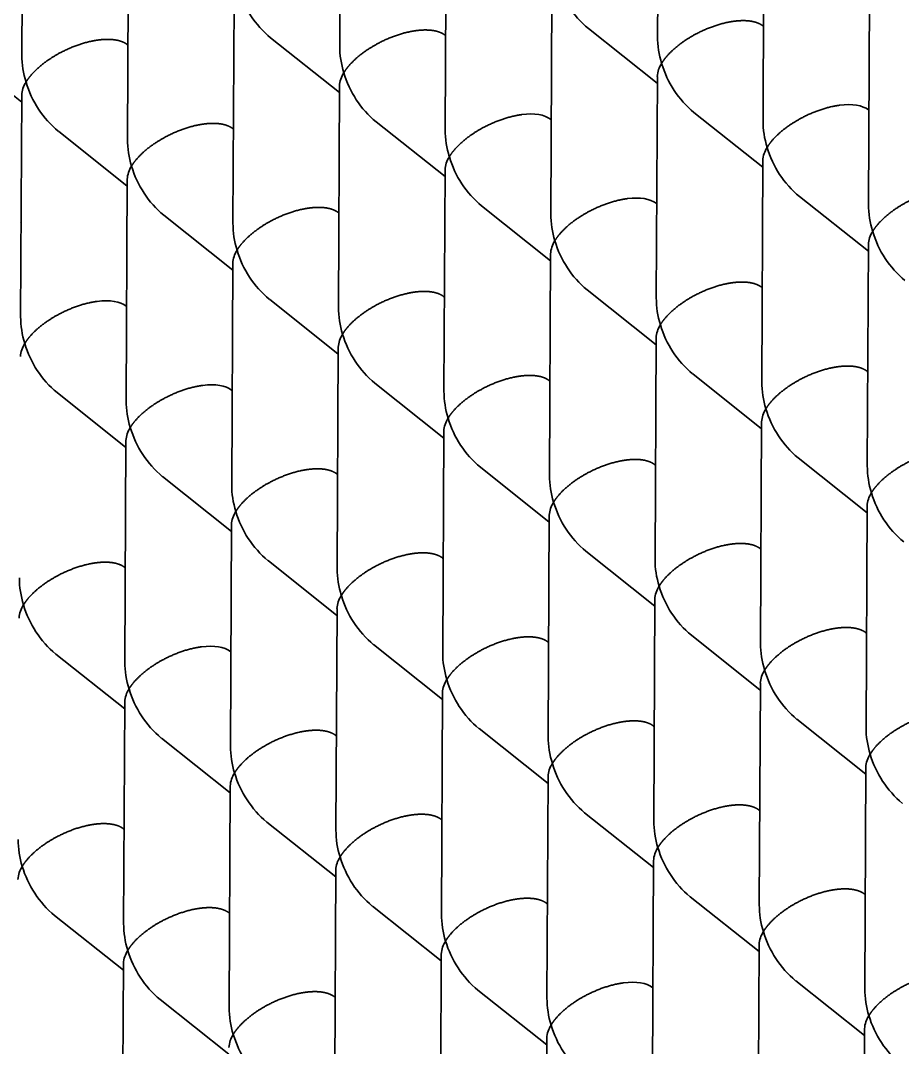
# Model space of a CAD drawing. Extents: x 23 to 587, y 4 to 413.
# Drawn here: x 423.513 to 427.496, y 151.613 to 156.253 of the extents above; entities that cross this region are included whole.
import ezdxf

# ---------------------------------------------------------------- set-up
doc = ezdxf.new("R2010")
doc.units = 0
doc.layers.get('0').update_dxf_attribs({"lineweight": 13})

# ---------------------------------------------------------------- blocks, each defined once
blk = doc.blocks.new('BLOCK6941')
at = {"color": 7, "lineweight": 35, "ltscale": 0.050027}
for p, q in [((0.3606, 28.2829), (0.351, 26.2818)), ((-2.51, 28.1982), (-2.5196, 26.1972)), ((-5.3806, 28.1136), (-5.3902, 26.1125)), ((1.3137, 27.5235), (1.3041, 25.5225)), ((-1.5569, 27.4389), (-1.5665, 25.4378)), ((-4.4275, 27.3542), (-4.4372, 25.3532)), ((2.2668, 26.7642), (2.2571, 24.7631)), ((-0.6039, 26.6795), (-0.6135, 24.6785)), ((-3.4745, 26.5949), (-3.4841, 24.5938)), ((0.3492, 25.9202), (0.3396, 23.9191)), ((-2.5214, 25.8355), (-2.531, 23.8345)), ((-5.392, 25.7509), (-5.4016, 23.7498)), ((1.3023, 25.1608), (1.2927, 23.1597)), ((-1.5683, 25.0762), (-1.5779, 23.0751)), ((-4.4389, 24.9915), (-4.4485, 22.9905)), ((2.2554, 24.4014), (2.2458, 22.4004)), ((-3.4858, 24.2322), (-3.4954, 22.2311)), ((-0.6152, 24.3168), (-0.6248, 22.3157)), ((0.3379, 23.5574), (0.3283, 21.5564)), ((-2.5327, 23.4728), (-2.5423, 21.4717)), ((1.291, 22.7981), (1.2813, 20.797)), ((-1.5796, 22.7134), (-1.5893, 20.7124)), ((-4.4502, 22.6288), (-4.4599, 20.6277)), ((2.244, 22.0387), (2.2344, 20.0377)), ((-0.6266, 21.9541), (-0.6362, 19.953)), ((-3.4972, 21.8694), (-3.5068, 19.8684)), ((0.3265, 21.1947), (0.3169, 19.1937)), ((-2.5441, 21.1101), (-2.5537, 19.109)), ((1.2796, 20.4354), (1.27, 18.4343)), ((-1.591, 20.3507), (-1.6006, 18.3497)), ((-4.4616, 20.2661), (-4.4712, 18.265)), ((-0.6379, 19.5914), (-0.6475, 17.5903)), ((2.2327, 19.676), (2.2231, 17.6749)), ((-3.5085, 19.5067), (-3.5181, 17.5057)), ((0.3152, 18.832), (0.3056, 16.8309)), ((-2.5554, 18.7474), (-2.565, 16.7463)), ((1.2683, 18.0726), (1.2586, 16.0716)), ((-1.6023, 17.988), (-1.612, 15.9869)), ((-4.4729, 17.9034), (-4.4826, 15.9023)), ((2.2213, 17.3133), (2.2117, 15.3122)), ((-0.6493, 17.2286), (-0.6589, 15.2276))]:
    blk.add_line(p, q, dxfattribs=at)
at = {"color": 7, "lineweight": 35, "ltscale": 0.00016101}
for p, q in [((1.3081, 26.3729), (1.3031, 26.377)), ((-1.5625, 26.2883), (-1.5675, 26.2923)), ((-4.4331, 26.2037), (-4.4381, 26.2077)), ((2.2612, 25.6136), (2.2562, 25.6176)), ((-0.6094, 25.5289), (-0.6144, 25.533)), ((-3.48, 25.4443), (-3.485, 25.4483)), ((0.3437, 24.7696), (0.3387, 24.7736)), ((-5.3975, 24.6003), (-5.4025, 24.6043)), ((-2.5269, 24.6849), (-2.5319, 24.689)), ((1.2968, 24.0102), (1.2918, 24.0142)), ((-1.5738, 23.9256), (-1.5789, 23.9296)), ((-4.4444, 23.8409), (-4.4495, 23.845)), ((2.2499, 23.2509), (2.2448, 23.2549)), ((-0.6207, 23.1662), (-0.6258, 23.1702)), ((-3.4913, 23.0816), (-3.4964, 23.0856)), ((0.3324, 22.4069), (0.3273, 22.4109)), ((-2.5382, 22.3222), (-2.5433, 22.3262)), ((1.2854, 21.6475), (1.2804, 21.6515)), ((-1.5852, 21.5629), (-1.5902, 21.5669)), ((-4.4558, 21.4782), (-4.4608, 21.4822)), ((2.2385, 20.8881), (2.2335, 20.8922)), ((-0.6321, 20.8035), (-0.6371, 20.8075)), ((-3.5027, 20.7189), (-3.5077, 20.7229)), ((-2.5496, 19.9595), (-2.5546, 19.9635)), ((0.321, 20.0441), (0.316, 20.0482)), ((1.2741, 19.2848), (1.269, 19.2888)), ((-1.5965, 19.2001), (-1.6016, 19.2042)), ((-4.4671, 19.1155), (-4.4722, 19.1195)), ((2.2272, 18.5254), (2.2221, 18.5294)), ((-0.6434, 18.4408), (-0.6485, 18.4448)), ((-3.514, 18.3561), (-3.5191, 18.3602)), ((0.3096, 17.6814), (0.3046, 17.6854)), ((-2.561, 17.5968), (-2.566, 17.6008))]:
    blk.add_line(p, q, dxfattribs=at)
at = {"color": 7, "lineweight": 35, "ltscale": 0.019884}
for p, q in [((-2.5217, 25.7739), (-3.1437, 26.2696)), ((0.3489, 25.8586), (-0.2731, 26.3542)), ((-5.3923, 25.6893), (-6.0143, 26.1849)), ((1.302, 25.0992), (0.68, 25.5949)), ((-1.5686, 25.0146), (-2.1906, 25.5102)), ((-4.4392, 24.9299), (-5.0612, 25.4256)), ((2.2551, 24.3399), (1.633, 24.8355)), ((-0.6155, 24.2552), (-1.2376, 24.7509)), ((-3.4861, 24.1706), (-4.1082, 24.6662)), ((0.3376, 23.4959), (-0.2845, 23.9915)), ((-2.533, 23.4112), (-3.1551, 23.9069)), ((1.2907, 22.7365), (0.6686, 23.2321)), ((-1.5799, 22.6519), (-2.202, 23.1475)), ((-4.4505, 22.5672), (-5.0726, 23.0628)), ((2.2437, 21.9772), (1.6217, 22.4728)), ((-0.6269, 21.8925), (-1.2489, 22.3881)), ((-3.4975, 21.8079), (-4.1195, 22.3035)), ((0.3262, 21.1331), (-0.2958, 21.6288)), ((-2.5444, 21.0485), (-3.1664, 21.5441)), ((1.2793, 20.3738), (0.6572, 20.8694)), ((-4.4619, 20.2045), (-5.084, 20.7001)), ((-1.5913, 20.2891), (-2.2134, 20.7848)), ((2.2324, 19.6144), (1.6103, 20.1101)), ((-0.6382, 19.5298), (-1.2603, 20.0254)), ((-3.5088, 19.4451), (-4.1309, 19.9408)), ((0.3149, 18.7704), (-0.3072, 19.2661)), ((-2.5557, 18.6858), (-3.1778, 19.1814)), ((1.268, 18.0111), (0.6459, 18.5067)), ((-1.6026, 17.9264), (-2.2247, 18.4221)), ((-4.4732, 17.8418), (-5.0953, 18.3374)), ((2.221, 17.2517), (1.599, 17.7473)), ((-0.6496, 17.1671), (-1.2716, 17.6627)), ((-3.5202, 17.0824), (-4.1422, 17.578))]:
    blk.add_line(p, q, dxfattribs=at)
at = {"color": 7, "lineweight": 35}
for centre, radius, start, end in [((0.3116, 27.0551), 0.9134, 196.36185, 230.16232), ((-2.559, 26.9704), 0.9134, 196.36185, 230.16232), ((1.1882, 26.2848), 0.8374, 180.20461, 197.11911), ((-1.6824, 26.2002), 0.8374, 180.20461, 197.11911), ((-4.5531, 26.1154), 0.8373, 180.1991, 197.11605), ((0.5873, 25.9063), 0.2388, 146.50341, 176.6622), ((1.2647, 26.2957), 0.9134, 196.36185, 230.16232), ((-2.2833, 25.8216), 0.2388, 146.50341, 176.6622), ((-1.6063, 26.2109), 0.9131, 196.35942, 230.1725), ((-5.1539, 25.737), 0.2388, 146.50341, 176.6622), ((-4.4765, 26.1264), 0.9134, 196.36185, 230.16232), ((-0.7293, 25.4408), 0.8374, 180.20461, 197.11911), ((2.1412, 25.5254), 0.8373, 180.1991, 197.11605), ((-3.5999, 25.3562), 0.8374, 180.20461, 197.11911), ((1.5404, 25.1469), 0.2388, 146.50341, 176.6622), ((2.2177, 25.5363), 0.9134, 196.36185, 230.16232), ((-1.3302, 25.0623), 0.2388, 146.50341, 176.6622), ((-0.6529, 25.4517), 0.9134, 196.36185, 230.16232), ((-4.2008, 24.9776), 0.2388, 146.50341, 176.6622), ((-3.5235, 25.3671), 0.9134, 196.36185, 230.16232), ((3.0944, 24.7661), 0.8374, 180.20461, 197.11911), ((0.2237, 24.6814), 0.8373, 180.1991, 197.11605), ((-2.6468, 24.5968), 0.8374, 180.20461, 197.11911), ((2.4935, 24.3876), 0.2388, 146.50341, 176.6622), ((3.1708, 24.777), 0.9134, 196.36185, 230.16232), ((-0.3771, 24.303), 0.2388, 146.52963, 176.69196), ((0.3002, 24.6923), 0.9134, 196.36185, 230.16232), ((-3.2477, 24.2183), 0.2388, 146.50341, 176.6622), ((-2.5704, 24.6077), 0.9134, 196.36185, 230.16232), ((1.1769, 23.9221), 0.8374, 180.20461, 197.11911), ((-1.6937, 23.8374), 0.8374, 180.20461, 197.11911), ((-4.5643, 23.7528), 0.8374, 180.20461, 197.11911), ((0.576, 23.5436), 0.2388, 146.50341, 176.6622), ((1.2533, 23.933), 0.9134, 196.36185, 230.16232), ((-2.2946, 23.4589), 0.2388, 146.50341, 176.6622), ((-1.6173, 23.8483), 0.9134, 196.36185, 230.16232), ((-5.1652, 23.3743), 0.2388, 146.50341, 176.6622), ((-4.4879, 23.7637), 0.9134, 196.36185, 230.16232), ((2.13, 23.1627), 0.8374, 180.20461, 197.11911), ((-0.7406, 23.0781), 0.8374, 180.20461, 197.11911), ((-3.6112, 22.9934), 0.8374, 180.20461, 197.11911), ((1.5291, 22.7842), 0.2388, 146.50341, 176.6622), ((2.2064, 23.1736), 0.9134, 196.36185, 230.16232), ((-4.2121, 22.6149), 0.2388, 146.50341, 176.6622), ((-3.5348, 23.0043), 0.9134, 196.36185, 230.16232), ((-1.3415, 22.6996), 0.2388, 146.50341, 176.6622), ((-0.6642, 23.089), 0.9134, 196.36185, 230.16232), ((3.0831, 22.4034), 0.8374, 180.20461, 197.11911), ((0.2125, 22.3187), 0.8374, 180.20461, 197.11911), ((-2.6581, 22.2341), 0.8374, 180.20461, 197.11911), ((2.4822, 22.025), 0.2388, 146.52963, 176.69196), ((3.1595, 22.4143), 0.9134, 196.36185, 230.16232), ((-0.3885, 21.9402), 0.2388, 146.50341, 176.6622), ((0.2889, 22.3296), 0.9134, 196.36185, 230.16232), ((-3.2591, 21.8556), 0.2388, 146.50341, 176.6622), ((-2.5817, 22.245), 0.9134, 196.36185, 230.16232), ((1.1655, 21.5594), 0.8374, 180.20461, 197.11911), ((-1.7051, 21.4747), 0.8374, 180.20461, 197.11911), ((-4.5757, 21.3901), 0.8374, 180.20461, 197.11911), ((0.5646, 21.1808), 0.2388, 146.50341, 176.6622), ((1.242, 21.5703), 0.9134, 196.36185, 230.16232), ((-2.306, 21.0962), 0.2388, 146.50341, 176.6622), ((-1.6286, 21.4856), 0.9134, 196.36185, 230.16232), ((-5.1766, 21.0117), 0.2388, 146.52963, 176.69196), ((-4.4996, 21.4008), 0.9131, 196.35942, 230.1725), ((2.1186, 20.8), 0.8374, 180.20461, 197.11911), ((-0.752, 20.7154), 0.8374, 180.20461, 197.11911), ((-3.6226, 20.6307), 0.8374, 180.20461, 197.11911), ((1.5177, 20.4216), 0.2388, 146.52963, 176.69196), ((2.195, 20.8109), 0.9134, 196.36185, 230.16232), ((-1.3529, 20.3368), 0.2388, 146.50341, 176.6622), ((-0.6759, 20.7261), 0.9131, 196.35942, 230.1725), ((-4.2235, 20.2522), 0.2388, 146.50341, 176.6622), ((-3.5462, 20.6416), 0.9134, 196.36185, 230.16232), ((3.0717, 20.0406), 0.8374, 180.20461, 197.11911), ((-2.6695, 19.8714), 0.8374, 180.20461, 197.11911), ((0.201, 19.9559), 0.8373, 180.1991, 197.11605), ((2.4708, 19.6622), 0.2388, 146.52963, 176.69196), ((3.1481, 20.0515), 0.9134, 196.36185, 230.16232), ((-0.3998, 19.5775), 0.2388, 146.50341, 176.6622), ((0.2772, 19.9668), 0.9131, 196.35942, 230.1725), ((-3.2704, 19.4928), 0.2388, 146.50341, 176.6622), ((-2.5931, 19.8823), 0.9134, 196.36185, 230.16232), ((1.1542, 19.1966), 0.8374, 180.20461, 197.11911), ((-1.7165, 19.1119), 0.8373, 180.1991, 197.11605), ((-4.587, 19.0274), 0.8374, 180.20461, 197.11911), ((0.5533, 18.8181), 0.2388, 146.50341, 176.6622), ((1.2306, 19.2075), 0.9134, 196.36185, 230.16232), ((-2.3173, 18.7335), 0.2388, 146.50341, 176.6622), ((-1.6403, 19.1228), 0.9131, 196.35942, 230.1725), ((-5.1879, 18.649), 0.2388, 146.52963, 176.69196), ((-4.5106, 19.0383), 0.9134, 196.36185, 230.16232), ((2.1073, 18.4373), 0.8374, 180.20461, 197.11911), ((-0.7633, 18.3526), 0.8374, 180.20461, 197.11911), ((-3.6339, 18.268), 0.8374, 180.20461, 197.11911), ((-1.3643, 17.9741), 0.2388, 146.50341, 176.6622), ((-0.6869, 18.3635), 0.9134, 196.36185, 230.16232), ((1.5064, 18.0588), 0.2388, 146.50341, 176.6622), ((2.1837, 18.4482), 0.9134, 196.36185, 230.16232), ((-4.2349, 17.8895), 0.2388, 146.50341, 176.6622), ((-3.5575, 18.2789), 0.9134, 196.36185, 230.16232), ((3.0604, 17.6779), 0.8374, 180.20461, 197.11911), ((0.1898, 17.5933), 0.8374, 180.20461, 197.11911), ((-2.6808, 17.5086), 0.8374, 180.20461, 197.11911), ((2.4594, 17.2995), 0.2388, 146.52963, 176.69196), ((3.1368, 17.6888), 0.9134, 196.36185, 230.16232), ((-0.4112, 17.2148), 0.2388, 146.50341, 176.6622), ((0.2658, 17.6041), 0.9131, 196.35942, 230.1725), ((-3.2818, 17.1302), 0.2388, 146.52963, 176.69196), ((-2.6044, 17.5195), 0.9134, 196.36185, 230.16232)]:
    blk.add_arc(centre, radius, start, end, dxfattribs=at)
for centre in [(1.8033, 25.3393), (-1.0673, 25.2547), (-0.1142, 24.4953), (-4.9023, 23.5667), (-3.9493, 22.8073), (-3.9606, 20.4446), (-0.1483, 17.4072)]:
    blk.add_ellipse(centre, major_axis=(0.4888, 0.234), ratio=0.464922, start_param=0.221717, end_param=0.956598, dxfattribs=at)
for points, knots in [([(0.3879, 26.0383), (0.4037, 26.0645), (0.423, 26.0914), (0.4467, 26.1181), (0.5296, 26.2014), (0.6437, 26.2806), (0.7369, 26.3322), (0.8605, 26.3821), (0.9855, 26.4099), (1.0049, 26.4137), (1.0241, 26.4168), (1.043, 26.4193)], [0, 0, 0, 0, 0, 0, 0.437223, 0.437223, 0.437223, 1.382095, 1.382095, 1.382095, 1.555484, 1.555484, 1.555484, 1.555484, 1.555484, 1.555484]), ([(1.3031, 26.377), (1.2797, 26.3956), (1.2488, 26.4107), (1.2103, 26.4211), (1.1518, 26.427), (1.0866, 26.4238), (1.0723, 26.4227), (1.0577, 26.4212), (1.043, 26.4193)], [0, 0, 0, 0, 0, 0, 0.4890695, 0.4890695, 0.4890695, 0.6239272, 0.6239272, 0.6239272, 0.6239272, 0.6239272, 0.6239272]), ([(-2.4827, 25.9536), (-2.4669, 25.9799), (-2.4476, 26.0068), (-2.4239, 26.0335), (-2.341, 26.1167), (-2.2269, 26.196), (-2.1337, 26.2476), (-2.0101, 26.2974), (-1.8851, 26.3253), (-1.8657, 26.329), (-1.8465, 26.3322), (-1.8276, 26.3346)], [0, 0, 0, 0, 0, 0, 0.437223, 0.437223, 0.437223, 1.382095, 1.382095, 1.382095, 1.555484, 1.555484, 1.555484, 1.555484, 1.555484, 1.555484]), ([(-1.5675, 26.2923), (-1.5909, 26.311), (-1.6218, 26.326), (-1.6603, 26.3364), (-1.7188, 26.3424), (-1.784, 26.3392), (-1.7983, 26.3381), (-1.8129, 26.3365), (-1.8276, 26.3346)], [0, 0, 0, 0, 0, 0, 0.4890695, 0.4890695, 0.4890695, 0.6239272, 0.6239272, 0.6239272, 0.6239272, 0.6239272, 0.6239272]), ([(-5.3533, 25.869), (-5.3375, 25.8953), (-5.3182, 25.9222), (-5.2945, 25.9489), (-5.2116, 26.0321), (-5.0975, 26.1113), (-5.0043, 26.1629), (-4.8807, 26.2128), (-4.7557, 26.2406), (-4.7363, 26.2444), (-4.7171, 26.2475), (-4.6982, 26.25)], [0, 0, 0, 0, 0, 0, 0.437223, 0.437223, 0.437223, 1.382095, 1.382095, 1.382095, 1.555484, 1.555484, 1.555484, 1.555484, 1.555484, 1.555484]), ([(-4.4381, 26.2077), (-4.4615, 26.2263), (-4.4924, 26.2414), (-4.5309, 26.2518), (-4.5894, 26.2577), (-4.6546, 26.2545), (-4.6689, 26.2534), (-4.6835, 26.2519), (-4.6982, 26.25)], [0, 0, 0, 0, 0, 0, 0.4890695, 0.4890695, 0.4890695, 0.6239272, 0.6239272, 0.6239272, 0.6239272, 0.6239272, 0.6239272]), ([(1.3409, 25.2789), (1.3567, 25.3052), (1.3761, 25.3321), (1.3997, 25.3588), (1.4827, 25.442), (1.5968, 25.5213), (1.69, 25.5728), (1.8136, 25.6227), (1.9386, 25.6506), (1.958, 25.6543), (1.9771, 25.6574), (1.9961, 25.6599)], [0, 0, 0, 0, 0, 0, 0.437223, 0.437223, 0.437223, 1.382095, 1.382095, 1.382095, 1.555484, 1.555484, 1.555484, 1.555484, 1.555484, 1.555484]), ([(-1.5297, 25.1943), (-1.5139, 25.2205), (-1.4945, 25.2474), (-1.4709, 25.2741), (-1.3879, 25.3574), (-1.2738, 25.4366), (-1.1806, 25.4882), (-1.057, 25.5381), (-0.932, 25.5659), (-0.9126, 25.5697), (-0.8935, 25.5728), (-0.8745, 25.5753)], [0, 0, 0, 0, 0, 0, 0.437223, 0.437223, 0.437223, 1.382095, 1.382095, 1.382095, 1.555484, 1.555484, 1.555484, 1.555484, 1.555484, 1.555484]), ([(-4.4003, 25.1096), (-4.3845, 25.1359), (-4.3651, 25.1628), (-4.3415, 25.1895), (-4.2585, 25.2727), (-4.1444, 25.352), (-4.0512, 25.4035), (-3.9276, 25.4534), (-3.8026, 25.4813), (-3.7832, 25.485), (-3.7641, 25.4882), (-3.7451, 25.4906)], [0, 0, 0, 0, 0, 0, 0.437223, 0.437223, 0.437223, 1.382095, 1.382095, 1.382095, 1.555484, 1.555484, 1.555484, 1.555484, 1.555484, 1.555484]), ([(-3.485, 25.4483), (-3.5084, 25.467), (-3.5394, 25.482), (-3.5778, 25.4924), (-3.6363, 25.4984), (-3.7015, 25.4952), (-3.7159, 25.4941), (-3.7304, 25.4925), (-3.7451, 25.4906)], [0, 0, 0, 0, 0, 0, 0.4890695, 0.4890695, 0.4890695, 0.6239272, 0.6239272, 0.6239272, 0.6239272, 0.6239272, 0.6239272]), ([(2.294, 24.5196), (2.3098, 24.5458), (2.3292, 24.5727), (2.3528, 24.5994), (2.4358, 24.6827), (2.5499, 24.7619), (2.6431, 24.8135), (2.7667, 24.8634), (2.8917, 24.8912), (2.911, 24.895), (2.9302, 24.8981), (2.9491, 24.9005)], [0, 0, 0, 0, 0, 0, 0.437223, 0.437223, 0.437223, 1.382095, 1.382095, 1.382095, 1.555484, 1.555484, 1.555484, 1.555484, 1.555484, 1.555484]), ([(-0.5766, 24.4349), (-0.5608, 24.4612), (-0.5414, 24.4881), (-0.5178, 24.5148), (-0.4348, 24.598), (-0.3207, 24.6773), (-0.2275, 24.7288), (-0.1039, 24.7787), (0.0211, 24.8066), (0.0404, 24.8103), (0.0596, 24.8134), (0.0785, 24.8159)], [0, 0, 0, 0, 0, 0, 0.437223, 0.437223, 0.437223, 1.382095, 1.382095, 1.382095, 1.555484, 1.555484, 1.555484, 1.555484, 1.555484, 1.555484]), ([(-3.4472, 24.3503), (-3.4314, 24.3765), (-3.412, 24.4034), (-3.3884, 24.4301), (-3.3054, 24.5134), (-3.1913, 24.5926), (-3.0981, 24.6442), (-2.9745, 24.6941), (-2.8495, 24.7219), (-2.8302, 24.7257), (-2.811, 24.7288), (-2.7921, 24.7313)], [0, 0, 0, 0, 0, 0, 0.437223, 0.437223, 0.437223, 1.382095, 1.382095, 1.382095, 1.555484, 1.555484, 1.555484, 1.555484, 1.555484, 1.555484]), ([(-2.5319, 24.689), (-2.5553, 24.7076), (-2.5863, 24.7227), (-2.6248, 24.7331), (-2.6832, 24.739), (-2.7484, 24.7358), (-2.7628, 24.7347), (-2.7773, 24.7332), (-2.7921, 24.7313)], [0, 0, 0, 0, 0, 0, 0.4890695, 0.4890695, 0.4890695, 0.6239272, 0.6239272, 0.6239272, 0.6239272, 0.6239272, 0.6239272]), ([(0.3765, 23.6756), (0.3923, 23.7018), (0.4117, 23.7287), (0.4353, 23.7554), (0.5183, 23.8387), (0.6323, 23.9179), (0.7256, 23.9695), (0.8492, 24.0194), (0.9742, 24.0472), (0.9935, 24.051), (1.0127, 24.0541), (1.0316, 24.0565)], [0, 0, 0, 0, 0, 0, 0.437223, 0.437223, 0.437223, 1.382095, 1.382095, 1.382095, 1.555484, 1.555484, 1.555484, 1.555484, 1.555484, 1.555484]), ([(1.2918, 24.0142), (1.2684, 24.0329), (1.2374, 24.048), (1.1989, 24.0584), (1.1405, 24.0643), (1.0753, 24.0611), (1.0609, 24.06), (1.0463, 24.0585), (1.0316, 24.0565)], [0, 0, 0, 0, 0, 0, 0.4890695, 0.4890695, 0.4890695, 0.6239272, 0.6239272, 0.6239272, 0.6239272, 0.6239272, 0.6239272]), ([(-2.4941, 23.5909), (-2.4783, 23.6172), (-2.4589, 23.6441), (-2.4353, 23.6708), (-2.3523, 23.754), (-2.2383, 23.8333), (-2.145, 23.8848), (-2.0214, 23.9347), (-1.8964, 23.9626), (-1.8771, 23.9663), (-1.8579, 23.9694), (-1.839, 23.9719)], [0, 0, 0, 0, 0, 0, 0.437223, 0.437223, 0.437223, 1.382095, 1.382095, 1.382095, 1.555484, 1.555484, 1.555484, 1.555484, 1.555484, 1.555484]), ([(-1.5789, 23.9296), (-1.6022, 23.9482), (-1.6332, 23.9633), (-1.6717, 23.9737), (-1.7301, 23.9797), (-1.7953, 23.9765), (-1.8097, 23.9753), (-1.8243, 23.9738), (-1.839, 23.9719)], [0, 0, 0, 0, 0, 0, 0.4890695, 0.4890695, 0.4890695, 0.6239272, 0.6239272, 0.6239272, 0.6239272, 0.6239272, 0.6239272]), ([(-5.3647, 23.5063), (-5.3489, 23.5325), (-5.3295, 23.5594), (-5.3059, 23.5861), (-5.2229, 23.6694), (-5.1089, 23.7486), (-5.0156, 23.8002), (-4.892, 23.8501), (-4.767, 23.8779), (-4.7477, 23.8817), (-4.7285, 23.8848), (-4.7096, 23.8873)], [0, 0, 0, 0, 0, 0, 0.437223, 0.437223, 0.437223, 1.382095, 1.382095, 1.382095, 1.555484, 1.555484, 1.555484, 1.555484, 1.555484, 1.555484]), ([(1.3296, 22.9162), (1.3454, 22.9425), (1.3648, 22.9694), (1.3884, 22.9961), (1.4714, 23.0793), (1.5854, 23.1586), (1.6787, 23.2101), (1.8023, 23.26), (1.9273, 23.2878), (1.9466, 23.2916), (1.9658, 23.2947), (1.9847, 23.2972)], [0, 0, 0, 0, 0, 0, 0.437223, 0.437223, 0.437223, 1.382095, 1.382095, 1.382095, 1.555484, 1.555484, 1.555484, 1.555484, 1.555484, 1.555484]), ([(2.2448, 23.2549), (2.2214, 23.2735), (2.1905, 23.2886), (2.152, 23.299), (2.0936, 23.305), (2.0284, 23.3017), (2.014, 23.3006), (1.9994, 23.2991), (1.9847, 23.2972)], [0, 0, 0, 0, 0, 0, 0.4890695, 0.4890695, 0.4890695, 0.6239272, 0.6239272, 0.6239272, 0.6239272, 0.6239272, 0.6239272]), ([(-1.541, 22.8316), (-1.5252, 22.8578), (-1.5058, 22.8847), (-1.4822, 22.9114), (-1.3992, 22.9947), (-1.2852, 23.0739), (-1.1919, 23.1255), (-1.0683, 23.1754), (-0.9433, 23.2032), (-0.924, 23.207), (-0.9048, 23.2101), (-0.8859, 23.2125)], [0, 0, 0, 0, 0, 0, 0.437223, 0.437223, 0.437223, 1.382095, 1.382095, 1.382095, 1.555484, 1.555484, 1.555484, 1.555484, 1.555484, 1.555484]), ([(-0.6258, 23.1702), (-0.6492, 23.1889), (-0.6801, 23.204), (-0.7186, 23.2144), (-0.777, 23.2203), (-0.8422, 23.2171), (-0.8566, 23.216), (-0.8712, 23.2145), (-0.8859, 23.2125)], [0, 0, 0, 0, 0, 0, 0.4890695, 0.4890695, 0.4890695, 0.6239272, 0.6239272, 0.6239272, 0.6239272, 0.6239272, 0.6239272]), ([(-4.4116, 22.7469), (-4.3958, 22.7732), (-4.3764, 22.8001), (-4.3528, 22.8268), (-4.2698, 22.91), (-4.1558, 22.9893), (-4.0625, 23.0408), (-3.9389, 23.0907), (-3.814, 23.1186), (-3.7946, 23.1223), (-3.7754, 23.1254), (-3.7565, 23.1279)], [0, 0, 0, 0, 0, 0, 0.437223, 0.437223, 0.437223, 1.382095, 1.382095, 1.382095, 1.555484, 1.555484, 1.555484, 1.555484, 1.555484, 1.555484]), ([(2.2827, 22.1568), (2.2985, 22.1831), (2.3178, 22.21), (2.3415, 22.2367), (2.4245, 22.3199), (2.5385, 22.3992), (2.6317, 22.4508), (2.7554, 22.5007), (2.8803, 22.5285), (2.8997, 22.5322), (2.9189, 22.5354), (2.9378, 22.5378)], [0, 0, 0, 0, 0, 0, 0.437223, 0.437223, 0.437223, 1.382095, 1.382095, 1.382095, 1.555484, 1.555484, 1.555484, 1.555484, 1.555484, 1.555484]), ([(-2.5433, 22.3262), (-2.5667, 22.3449), (-2.5976, 22.36), (-2.6361, 22.3704), (-2.6946, 22.3763), (-2.7598, 22.3731), (-2.7741, 22.372), (-2.7887, 22.3705), (-2.8034, 22.3685)], [0, 0, 0, 0, 0, 0, 0.4890695, 0.4890695, 0.4890695, 0.6239272, 0.6239272, 0.6239272, 0.6239272, 0.6239272, 0.6239272]), ([(-0.5879, 22.0722), (-0.5721, 22.0985), (-0.5528, 22.1254), (-0.5291, 22.1521), (-0.4461, 22.2353), (-0.3321, 22.3145), (-0.2389, 22.3661), (-0.1152, 22.416), (0.0097, 22.4438), (0.0291, 22.4476), (0.0483, 22.4507), (0.0672, 22.4532)], [0, 0, 0, 0, 0, 0, 0.437223, 0.437223, 0.437223, 1.382095, 1.382095, 1.382095, 1.555484, 1.555484, 1.555484, 1.555484, 1.555484, 1.555484]), ([(0.3273, 22.4109), (0.3039, 22.4295), (0.273, 22.4446), (0.2345, 22.455), (0.176, 22.4609), (0.1109, 22.4577), (0.0965, 22.4566), (0.0819, 22.4551), (0.0672, 22.4532)], [0, 0, 0, 0, 0, 0, 0.4890695, 0.4890695, 0.4890695, 0.6239272, 0.6239272, 0.6239272, 0.6239272, 0.6239272, 0.6239272]), ([(-3.4585, 21.9876), (-3.4427, 22.0138), (-3.4234, 22.0407), (-3.3997, 22.0674), (-3.3167, 22.1507), (-3.2027, 22.2299), (-3.1095, 22.2815), (-2.9858, 22.3314), (-2.8609, 22.3592), (-2.8415, 22.3629), (-2.8223, 22.3661), (-2.8034, 22.3685)], [0, 0, 0, 0, 0, 0, 0.437223, 0.437223, 0.437223, 1.382095, 1.382095, 1.382095, 1.555484, 1.555484, 1.555484, 1.555484, 1.555484, 1.555484]), ([(0.3652, 21.3128), (0.381, 21.3391), (0.4003, 21.366), (0.4239, 21.3927), (0.5069, 21.4759), (0.621, 21.5552), (0.7142, 21.6068), (0.8378, 21.6567), (0.9628, 21.6845), (0.9822, 21.6882), (1.0013, 21.6914), (1.0203, 21.6938)], [0, 0, 0, 0, 0, 0, 0.437223, 0.437223, 0.437223, 1.382095, 1.382095, 1.382095, 1.555484, 1.555484, 1.555484, 1.555484, 1.555484, 1.555484]), ([(1.2804, 21.6515), (1.257, 21.6702), (1.2261, 21.6852), (1.1876, 21.6956), (1.1291, 21.7016), (1.0639, 21.6984), (1.0496, 21.6973), (1.035, 21.6957), (1.0203, 21.6938)], [0, 0, 0, 0, 0, 0, 0.4890695, 0.4890695, 0.4890695, 0.6239272, 0.6239272, 0.6239272, 0.6239272, 0.6239272, 0.6239272]), ([(-2.5054, 21.2282), (-2.4896, 21.2545), (-2.4703, 21.2814), (-2.4467, 21.3081), (-2.3637, 21.3913), (-2.2496, 21.4705), (-2.1564, 21.5221), (-2.0328, 21.572), (-1.9078, 21.5998), (-1.8884, 21.6036), (-1.8693, 21.6067), (-1.8503, 21.6092)], [0, 0, 0, 0, 0, 0, 0.437223, 0.437223, 0.437223, 1.382095, 1.382095, 1.382095, 1.555484, 1.555484, 1.555484, 1.555484, 1.555484, 1.555484]), ([(-1.5902, 21.5669), (-1.6136, 21.5855), (-1.6445, 21.6006), (-1.683, 21.611), (-1.7415, 21.6169), (-1.8067, 21.6137), (-1.821, 21.6126), (-1.8356, 21.6111), (-1.8503, 21.6092)], [0, 0, 0, 0, 0, 0, 0.4890695, 0.4890695, 0.4890695, 0.6239272, 0.6239272, 0.6239272, 0.6239272, 0.6239272, 0.6239272]), ([(-5.376, 21.1436), (-5.3603, 21.1698), (-5.3409, 21.1967), (-5.3173, 21.2234), (-5.2343, 21.3067), (-5.1202, 21.3859), (-5.027, 21.4375), (-4.9034, 21.4874), (-4.7784, 21.5152), (-4.759, 21.5189), (-4.7399, 21.5221), (-4.7209, 21.5245)], [0, 0, 0, 0, 0, 0, 0.437223, 0.437223, 0.437223, 1.382095, 1.382095, 1.382095, 1.555484, 1.555484, 1.555484, 1.555484, 1.555484, 1.555484]), ([(-4.4608, 21.4822), (-4.4842, 21.5009), (-4.5151, 21.516), (-4.5536, 21.5264), (-4.6121, 21.5323), (-4.6773, 21.5291), (-4.6916, 21.528), (-4.7062, 21.5265), (-4.7209, 21.5245)], [0, 0, 0, 0, 0, 0, 0.4890695, 0.4890695, 0.4890695, 0.6239272, 0.6239272, 0.6239272, 0.6239272, 0.6239272, 0.6239272]), ([(1.3182, 20.5535), (1.334, 20.5797), (1.3534, 20.6066), (1.377, 20.6333), (1.46, 20.7166), (1.5741, 20.7958), (1.6673, 20.8474), (1.7909, 20.8973), (1.9159, 20.9251), (1.9352, 20.9289), (1.9544, 20.932), (1.9734, 20.9345)], [0, 0, 0, 0, 0, 0, 0.437223, 0.437223, 0.437223, 1.382095, 1.382095, 1.382095, 1.555484, 1.555484, 1.555484, 1.555484, 1.555484, 1.555484]), ([(2.2335, 20.8922), (2.2101, 20.9108), (2.1791, 20.9259), (2.1407, 20.9363), (2.0822, 20.9422), (2.017, 20.939), (2.0026, 20.9379), (1.9881, 20.9364), (1.9734, 20.9345)], [0, 0, 0, 0, 0, 0, 0.4890695, 0.4890695, 0.4890695, 0.6239272, 0.6239272, 0.6239272, 0.6239272, 0.6239272, 0.6239272]), ([(-1.5524, 20.4688), (-1.5366, 20.4951), (-1.5172, 20.522), (-1.4936, 20.5487), (-1.4106, 20.6319), (-1.2965, 20.7112), (-1.2033, 20.7628), (-1.0797, 20.8126), (-0.9547, 20.8405), (-0.9354, 20.8442), (-0.9162, 20.8474), (-0.8972, 20.8498)], [0, 0, 0, 0, 0, 0, 0.437223, 0.437223, 0.437223, 1.382095, 1.382095, 1.382095, 1.555484, 1.555484, 1.555484, 1.555484, 1.555484, 1.555484]), ([(-0.6371, 20.8075), (-0.6605, 20.8262), (-0.6915, 20.8412), (-0.7299, 20.8516), (-0.7884, 20.8576), (-0.8536, 20.8544), (-0.868, 20.8533), (-0.8825, 20.8517), (-0.8972, 20.8498)], [0, 0, 0, 0, 0, 0, 0.4890695, 0.4890695, 0.4890695, 0.6239272, 0.6239272, 0.6239272, 0.6239272, 0.6239272, 0.6239272]), ([(-4.423, 20.3842), (-4.4072, 20.4105), (-4.3878, 20.4374), (-4.3642, 20.4641), (-4.2812, 20.5473), (-4.1671, 20.6265), (-4.0739, 20.6781), (-3.9503, 20.728), (-3.8253, 20.7558), (-3.806, 20.7596), (-3.7868, 20.7627), (-3.7678, 20.7652)], [0, 0, 0, 0, 0, 0, 0.437223, 0.437223, 0.437223, 1.382095, 1.382095, 1.382095, 1.555484, 1.555484, 1.555484, 1.555484, 1.555484, 1.555484]), ([(2.2713, 19.7941), (2.2871, 19.8204), (2.3065, 19.8473), (2.3301, 19.874), (2.4131, 19.9572), (2.5272, 20.0365), (2.6204, 20.088), (2.744, 20.1379), (2.869, 20.1658), (2.8883, 20.1695), (2.9075, 20.1726), (2.9264, 20.1751)], [0, 0, 0, 0, 0, 0, 0.437223, 0.437223, 0.437223, 1.382095, 1.382095, 1.382095, 1.555484, 1.555484, 1.555484, 1.555484, 1.555484, 1.555484]), ([(-0.5993, 19.7095), (-0.5835, 19.7357), (-0.5641, 19.7626), (-0.5405, 19.7893), (-0.4575, 19.8726), (-0.3434, 19.9518), (-0.2502, 20.0034), (-0.1266, 20.0533), (-0.0016, 20.0811), (0.0177, 20.0849), (0.0369, 20.088), (0.0558, 20.0905)], [0, 0, 0, 0, 0, 0, 0.437223, 0.437223, 0.437223, 1.382095, 1.382095, 1.382095, 1.555484, 1.555484, 1.555484, 1.555484, 1.555484, 1.555484]), ([(0.316, 20.0482), (0.2926, 20.0668), (0.2616, 20.0819), (0.2231, 20.0923), (0.1647, 20.0982), (0.0995, 20.095), (0.0851, 20.0939), (0.0706, 20.0924), (0.0558, 20.0905)], [0, 0, 0, 0, 0, 0, 0.4890695, 0.4890695, 0.4890695, 0.6239272, 0.6239272, 0.6239272, 0.6239272, 0.6239272, 0.6239272]), ([(-3.4699, 19.6248), (-3.4541, 19.6511), (-3.4347, 19.678), (-3.4111, 19.7047), (-3.3281, 19.7879), (-3.214, 19.8672), (-3.1208, 19.9187), (-2.9972, 19.9686), (-2.8722, 19.9965), (-2.8529, 20.0002), (-2.8337, 20.0034), (-2.8148, 20.0058)], [0, 0, 0, 0, 0, 0, 0.437223, 0.437223, 0.437223, 1.382095, 1.382095, 1.382095, 1.555484, 1.555484, 1.555484, 1.555484, 1.555484, 1.555484]), ([(-2.5546, 19.9635), (-2.578, 19.9822), (-2.609, 19.9972), (-2.6475, 20.0076), (-2.7059, 20.0136), (-2.7711, 20.0104), (-2.7855, 20.0093), (-2.8, 20.0077), (-2.8148, 20.0058)], [0, 0, 0, 0, 0, 0, 0.4890695, 0.4890695, 0.4890695, 0.6239272, 0.6239272, 0.6239272, 0.6239272, 0.6239272, 0.6239272]), ([(0.3538, 18.9501), (0.3696, 18.9764), (0.389, 19.0033), (0.4126, 19.03), (0.4956, 19.1132), (0.6096, 19.1925), (0.7029, 19.244), (0.8265, 19.2939), (0.9515, 19.3218), (0.9708, 19.3255), (0.99, 19.3286), (1.0089, 19.3311)], [0, 0, 0, 0, 0, 0, 0.437223, 0.437223, 0.437223, 1.382095, 1.382095, 1.382095, 1.555484, 1.555484, 1.555484, 1.555484, 1.555484, 1.555484]), ([(1.269, 19.2888), (1.2457, 19.3074), (1.2147, 19.3225), (1.1762, 19.3329), (1.1178, 19.3389), (1.0526, 19.3357), (1.0382, 19.3345), (1.0236, 19.333), (1.0089, 19.3311)], [0, 0, 0, 0, 0, 0, 0.4890695, 0.4890695, 0.4890695, 0.6239272, 0.6239272, 0.6239272, 0.6239272, 0.6239272, 0.6239272]), ([(-2.5168, 18.8655), (-2.501, 18.8917), (-2.4816, 18.9186), (-2.458, 18.9453), (-2.375, 19.0286), (-2.261, 19.1078), (-2.1677, 19.1594), (-2.0441, 19.2093), (-1.9191, 19.2371), (-1.8998, 19.2409), (-1.8806, 19.244), (-1.8617, 19.2465)], [0, 0, 0, 0, 0, 0, 0.437223, 0.437223, 0.437223, 1.382095, 1.382095, 1.382095, 1.555484, 1.555484, 1.555484, 1.555484, 1.555484, 1.555484]), ([(-1.6016, 19.2042), (-1.6249, 19.2228), (-1.6559, 19.2379), (-1.6944, 19.2483), (-1.7528, 19.2542), (-1.818, 19.251), (-1.8324, 19.2499), (-1.847, 19.2484), (-1.8617, 19.2465)], [0, 0, 0, 0, 0, 0, 0.4890695, 0.4890695, 0.4890695, 0.6239272, 0.6239272, 0.6239272, 0.6239272, 0.6239272, 0.6239272]), ([(-5.3874, 18.7808), (-5.3716, 18.8071), (-5.3522, 18.834), (-5.3286, 18.8607), (-5.2456, 18.9439), (-5.1316, 19.0232), (-5.0383, 19.0747), (-4.9147, 19.1246), (-4.7897, 19.1525), (-4.7704, 19.1562), (-4.7512, 19.1593), (-4.7323, 19.1618)], [0, 0, 0, 0, 0, 0, 0.437223, 0.437223, 0.437223, 1.382095, 1.382095, 1.382095, 1.555484, 1.555484, 1.555484, 1.555484, 1.555484, 1.555484]), ([(-4.4722, 19.1195), (-4.4955, 19.1381), (-4.5265, 19.1532), (-4.565, 19.1636), (-4.6234, 19.1696), (-4.6886, 19.1664), (-4.703, 19.1653), (-4.7176, 19.1637), (-4.7323, 19.1618)], [0, 0, 0, 0, 0, 0, 0.4890695, 0.4890695, 0.4890695, 0.6239272, 0.6239272, 0.6239272, 0.6239272, 0.6239272, 0.6239272]), ([(1.3069, 18.1908), (1.3227, 18.217), (1.3421, 18.2439), (1.3657, 18.2706), (1.4487, 18.3539), (1.5627, 18.4331), (1.6559, 18.4847), (1.7796, 18.5346), (1.9045, 18.5624), (1.9239, 18.5662), (1.9431, 18.5693), (1.962, 18.5717)], [0, 0, 0, 0, 0, 0, 0.437223, 0.437223, 0.437223, 1.382095, 1.382095, 1.382095, 1.555484, 1.555484, 1.555484, 1.555484, 1.555484, 1.555484]), ([(2.2221, 18.5294), (2.1987, 18.5481), (2.1678, 18.5632), (2.1293, 18.5736), (2.0709, 18.5795), (2.0057, 18.5763), (1.9913, 18.5752), (1.9767, 18.5737), (1.962, 18.5717)], [0, 0, 0, 0, 0, 0, 0.4890695, 0.4890695, 0.4890695, 0.6239272, 0.6239272, 0.6239272, 0.6239272, 0.6239272, 0.6239272]), ([(-1.5637, 18.1061), (-1.5479, 18.1324), (-1.5285, 18.1593), (-1.5049, 18.186), (-1.4219, 18.2692), (-1.3079, 18.3485), (-1.2147, 18.4), (-1.091, 18.4499), (-0.9661, 18.4778), (-0.9467, 18.4815), (-0.9275, 18.4846), (-0.9086, 18.4871)], [0, 0, 0, 0, 0, 0, 0.437223, 0.437223, 0.437223, 1.382095, 1.382095, 1.382095, 1.555484, 1.555484, 1.555484, 1.555484, 1.555484, 1.555484]), ([(-0.6485, 18.4448), (-0.6719, 18.4634), (-0.7028, 18.4785), (-0.7413, 18.4889), (-0.7997, 18.4949), (-0.8649, 18.4917), (-0.8793, 18.4905), (-0.8939, 18.489), (-0.9086, 18.4871)], [0, 0, 0, 0, 0, 0, 0.4890695, 0.4890695, 0.4890695, 0.6239272, 0.6239272, 0.6239272, 0.6239272, 0.6239272, 0.6239272]), ([(-4.4343, 18.0215), (-4.4185, 18.0477), (-4.3992, 18.0746), (-4.3755, 18.1013), (-4.2925, 18.1846), (-4.1785, 18.2638), (-4.0853, 18.3154), (-3.9616, 18.3653), (-3.8367, 18.3931), (-3.8173, 18.3969), (-3.7981, 18.4), (-3.7792, 18.4025)], [0, 0, 0, 0, 0, 0, 0.437223, 0.437223, 0.437223, 1.382095, 1.382095, 1.382095, 1.555484, 1.555484, 1.555484, 1.555484, 1.555484, 1.555484]), ([(-3.5191, 18.3602), (-3.5425, 18.3788), (-3.5734, 18.3939), (-3.6119, 18.4043), (-3.6703, 18.4102), (-3.7355, 18.407), (-3.7499, 18.4059), (-3.7645, 18.4044), (-3.7792, 18.4025)], [0, 0, 0, 0, 0, 0, 0.4890695, 0.4890695, 0.4890695, 0.6239272, 0.6239272, 0.6239272, 0.6239272, 0.6239272, 0.6239272]), ([(2.26, 17.4314), (2.2758, 17.4577), (2.2951, 17.4846), (2.3188, 17.5113), (2.4018, 17.5945), (2.5158, 17.6738), (2.609, 17.7253), (2.7327, 17.7752), (2.8576, 17.803), (2.877, 17.8068), (2.8962, 17.8099), (2.9151, 17.8124)], [0, 0, 0, 0, 0, 0, 0.437223, 0.437223, 0.437223, 1.382095, 1.382095, 1.382095, 1.555484, 1.555484, 1.555484, 1.555484, 1.555484, 1.555484]), ([(-3.4812, 17.2621), (-3.4654, 17.2884), (-3.4461, 17.3153), (-3.4224, 17.342), (-3.3394, 17.4252), (-3.2254, 17.5045), (-3.1322, 17.556), (-3.0085, 17.6059), (-2.8836, 17.6338), (-2.8642, 17.6375), (-2.845, 17.6406), (-2.8261, 17.6431)], [0, 0, 0, 0, 0, 0, 0.437223, 0.437223, 0.437223, 1.382095, 1.382095, 1.382095, 1.555484, 1.555484, 1.555484, 1.555484, 1.555484, 1.555484]), ([(-2.566, 17.6008), (-2.5894, 17.6194), (-2.6203, 17.6345), (-2.6588, 17.6449), (-2.7173, 17.6509), (-2.7825, 17.6477), (-2.7968, 17.6465), (-2.8114, 17.645), (-2.8261, 17.6431)], [0, 0, 0, 0, 0, 0, 0.4890695, 0.4890695, 0.4890695, 0.6239272, 0.6239272, 0.6239272, 0.6239272, 0.6239272, 0.6239272]), ([(-0.6106, 17.3468), (-0.5948, 17.373), (-0.5755, 17.3999), (-0.5518, 17.4266), (-0.4688, 17.5099), (-0.3548, 17.5891), (-0.2616, 17.6407), (-0.1379, 17.6906), (-0.013, 17.7184), (0.0064, 17.7222), (0.0256, 17.7253), (0.0445, 17.7277)], [0, 0, 0, 0, 0, 0, 0.437223, 0.437223, 0.437223, 1.382095, 1.382095, 1.382095, 1.555484, 1.555484, 1.555484, 1.555484, 1.555484, 1.555484])]:
    blk.add_open_spline(points, degree=5, knots=knots, dxfattribs=at)
blk = doc.blocks.new('BLOCK6951')
at = {"color": 7, "lineweight": 35}
for centre, major_axis, start_param, end_param in [((-0.0867, -0.1881), (-5.9189, 45.3655), 0.019728, 3.121964), ((-0.7339, -0.2725), (-5.9189, 45.3655), 0.000034, 3.141627), ((-0.7339, -0.2725), (-6.501, 49.8277), 1.212678, 3.141627)]:
    blk.add_ellipse(centre, major_axis=major_axis, ratio=0.361678, start_param=start_param, end_param=end_param, dxfattribs=at)

msp = doc.modelspace()

# ---------------------------------------------------------------- block references
at = {"lineweight": 0, "xscale": 0.5, "yscale": 0.5, "zscale": 0.5}
for name, p in [('BLOCK6951', (431.573, 151.8767)), ('BLOCK6941', (426.2143, 143.0406))]:
    msp.add_blockref(name, p, dxfattribs=at)

doc.saveas('drawing.dxf')
